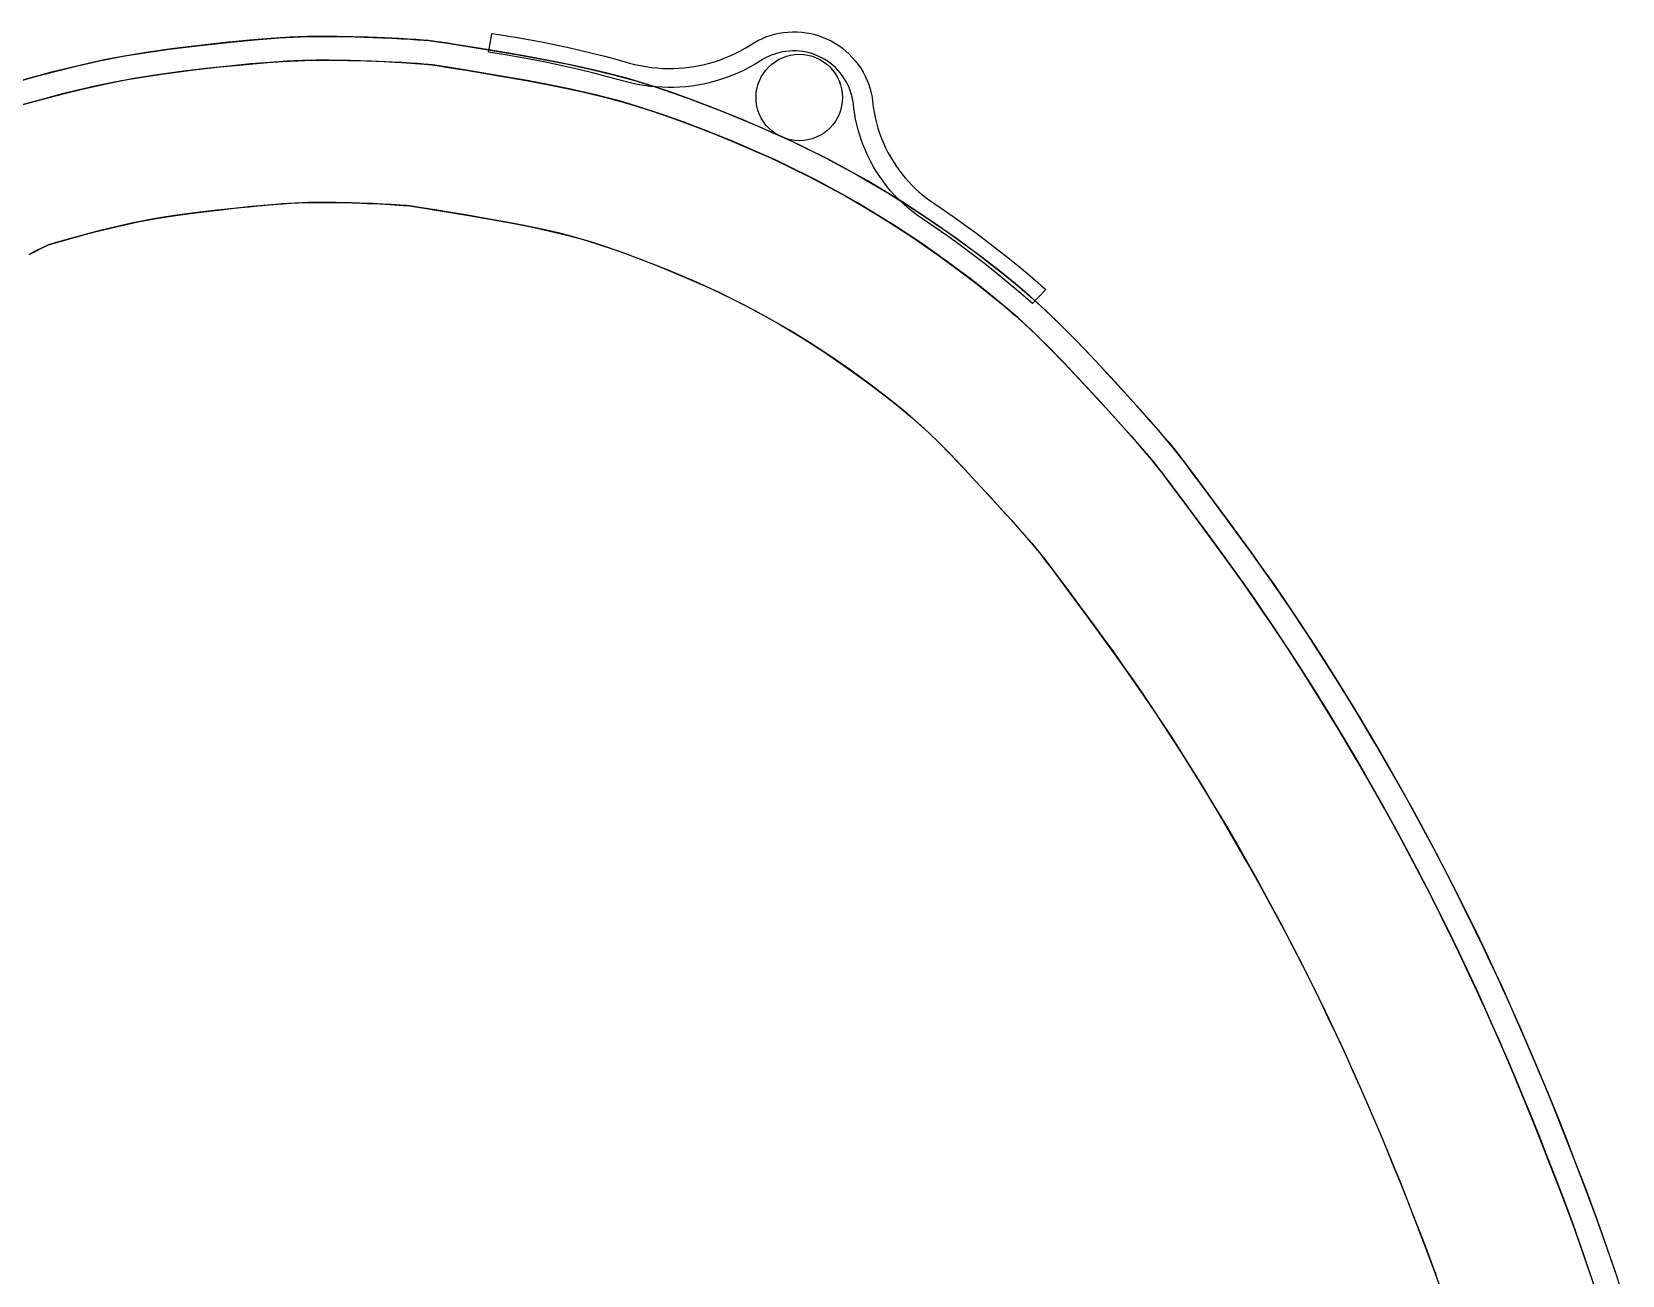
# Model space of a CAD drawing. Extents: x -120222 to -41942, y -19134 to 30932.
# Drawn here: x -98370.8 to -98032.4, y 5310.4 to 5574.9 of the extents above; entities that cross this region are included whole.
import ezdxf

# ---------------------------------------------------------------- set-up
doc = ezdxf.new("R2010")
doc.units = 0
doc.header["$LTSCALE"] = 150
doc.header["$MEASUREMENT"] = 0
doc.layers.get('0').update_dxf_attribs({"linetype": 'CONTINUOUS'})
doc.layers.add('_____', color=7, linetype='CONTINUOUS')

# ---------------------------------------------------------------- blocks, each defined once
blk = doc.blocks.new('____-462')
at = {"color": 1, "linetype": 'Continuous'}
for points in [[(-104708.73, 1021.89, 0), (-104708.34, 1024.12, 0), (-104708.04, 1025.88, 0)], [(-104708.04, 1025.88, 0), (-104706.61, 1025.66, 0), (-104705.19, 1025.44, 0), (-104704.08, 1025.26, 0), (-104702.96, 1025.07, 0)], [(-104653.03, 1023.41, 0), (-104652.25, 1023.9, 0), (-104651.43, 1024.35, 0), (-104650.57, 1024.76, 0), (-104649.69, 1025.13, 0), (-104648.77, 1025.45, 0), (-104647.86, 1025.71, 0), (-104646.92, 1025.92, 0), (-104645.97, 1026.08, 0), (-104645.01, 1026.18, 0), (-104644.03, 1026.23, 0), (-104643.05, 1026.22, 0), (-104642.07, 1026.15, 0), (-104641.11, 1026.03, 0), (-104640.16, 1025.86, 0), (-104639.25, 1025.63, 0), (-104638.35, 1025.36, 0), (-104637.49, 1025.05, 0), (-104636.65, 1024.69, 0), (-104635.82, 1024.28, 0), (-104635.01, 1023.81, 0), (-104634.21, 1023.3, 0), (-104633.43, 1022.74, 0), (-104632.68, 1022.13, 0), (-104631.98, 1021.48, 0), (-104631.31, 1020.8, 0), (-104630.68, 1020.07, 0), (-104630.09, 1019.3, 0), (-104629.53, 1018.49, 0), (-104629.03, 1017.65, 0), (-104628.57, 1016.79, 0), (-104628.17, 1015.9, 0), (-104627.82, 1015, 0), (-104627.54, 1014.11, 0), (-104627.3, 1013.2, 0), (-104627.12, 1012.3, 0), (-104626.98, 1011.4, 0)], [(-104810, 1015.34, 0), (-104805.17, 1016.69, 0), (-104800.76, 1017.87, 0), (-104796.22, 1018.98, 0), (-104791.52, 1020.03, 0), (-104786.53, 1021.02, 0), (-104781.94, 1021.79, 0), (-104776.67, 1022.54, 0), (-104770.72, 1023.27, 0), (-104764.3, 1023.97, 0), (-104758.45, 1024.53, 0), (-104753.3, 1024.92, 0), (-104748.85, 1025.15, 0), (-104745, 1025.24, 0), (-104741.17, 1025.24, 0), (-104737.27, 1025.18, 0), (-104733.3, 1025.05, 0), (-104729.34, 1024.87, 0), (-104727.27, 1024.76, 0), (-104725.43, 1024.65, 0), (-104723.84, 1024.55, 0), (-104722.49, 1024.45, 0), (-104721.37, 1024.35, 0), (-104720.5, 1024.26, 0), (-104719.49, 1024.12, 0), (-104717.91, 1023.88, 0), (-104715.25, 1023.46, 0), (-104711.76, 1022.89, 0), (-104707.46, 1022.17, 0), (-104702.33, 1021.3, 0), (-104697.08, 1020.36, 0), (-104692.16, 1019.4, 0), (-104686.78, 1018.23, 0), (-104681.87, 1017.04, 0), (-104677.41, 1015.81, 0), (-104673.02, 1014.44, 0), (-104666.31, 1012.12, 0), (-104659.07, 1009.36, 0), (-104651.38, 1006.19, 0), (-104643.93, 1002.83, 0), (-104636.86, 999.35, 0), (-104630.18, 995.74, 0), (-104623.76, 991.97, 0), (-104617.5, 988.02, 0), (-104611.42, 983.88, 0), (-104605.62, 979.68, 0), (-104602.12, 977.03, 0), (-104598.85, 974.46, 0), (-104595.82, 971.98, 0), (-104593.02, 969.57, 0), (-104590.11, 966.92, 0), (-104586.91, 963.82, 0), (-104583.37, 960.24, 0), (-104579.53, 956.2, 0), (-104575.4, 951.73, 0), (-104571.55, 947.49, 0), (-104568.33, 943.88, 0), (-104565.72, 940.92, 0), (-104564.11, 939.05, 0), (-104562.89, 937.57, 0), (-104561.9, 936.3, 0), (-104560.68, 934.72, 0), (-104559.21, 932.78, 0), (-104557.49, 930.48, 0), (-104555.51, 927.82, 0), (-104553.28, 924.81, 0), (-104550.85, 921.51, 0), (-104548.53, 918.35, 0), (-104546.39, 915.39, 0), (-104544.41, 912.63, 0), (-104541.63, 908.69, 0), (-104539.26, 905.23, 0), (-104537.05, 901.95, 0), (-104533.87, 897.15, 0), (-104530.88, 892.54, 0), (-104527.78, 887.61, 0), (-104524.45, 882.19, 0), (-104520.96, 876.37, 0), (-104517.47, 870.4, 0), (-104514, 864.29, 0), (-104510.64, 858.18, 0), (-104507.03, 851.45, 0), (-104503.65, 844.91, 0), (-104500.59, 838.83, 0), (-104497.87, 833.25, 0), (-104496.01, 829.36, 0), (-104494.41, 825.96, 0), (-104492.97, 822.82, 0), (-104491.29, 819.1, 0), (-104489.35, 814.71, 0), (-104487.19, 809.73, 0), (-104484.94, 804.41, 0), (-104482.6, 798.76, 0), (-104481.05, 794.95, 0), (-104479.34, 790.63, 0), (-104477.45, 785.76, 0), (-104475.37, 780.36, 0), (-104473.12, 774.42, 0)], [(-104473.12, 774.42, 0), (-104475.71, 781.23, 0), (-104478.05, 787.32, 0), (-104480.16, 792.7, 0), (-104482.02, 797.35, 0), (-104483.74, 801.54, 0), (-104485.93, 806.77, 0), (-104488.04, 811.7, 0), (-104490.04, 816.26, 0), (-104491.62, 819.84, 0), (-104493.02, 822.93, 0), (-104494.24, 825.59, 0), (-104495.55, 828.4, 0), (-104497.05, 831.55, 0), (-104498.74, 835.05, 0), (-104501.64, 840.94, 0), (-104504.89, 847.32, 0), (-104508.44, 854.11, 0), (-104512.19, 861.03, 0), (-104516.12, 868.03, 0), (-104520.09, 874.91, 0), (-104524.09, 881.6, 0), (-104527.83, 887.7, 0), (-104531.29, 893.17, 0), (-104534.66, 898.36, 0), (-104538.3, 903.81, 0), (-104540.02, 906.35, 0), (-104541.9, 909.07, 0), (-104544.02, 912.08, 0), (-104546.38, 915.38, 0), (-104548.98, 918.96, 0), (-104551.82, 922.84, 0), (-104554.66, 926.67, 0), (-104556.84, 929.61, 0), (-104558.74, 932.15, 0), (-104560.35, 934.29, 0), (-104561.69, 936.03, 0), (-104562.75, 937.4, 0), (-104564, 938.91, 0), (-104565.67, 940.86, 0), (-104567.77, 943.25, 0), (-104570.01, 945.77, 0), (-104572.6, 948.64, 0), (-104575.53, 951.86, 0), (-104578.62, 955.22, 0), (-104581.55, 958.34, 0), (-104584.31, 961.2, 0), (-104586.91, 963.82, 0), (-104590.38, 967.17, 0), (-104593.5, 970, 0), (-104596.6, 972.63, 0), (-104599.98, 975.36, 0), (-104603.64, 978.19, 0), (-104608.86, 982.05, 0), (-104614.45, 985.98, 0), (-104620.2, 989.76, 0), (-104628.14, 994.57, 0), (-104636.42, 999.12, 0), (-104645.28, 1003.46, 0), (-104654.75, 1007.61, 0), (-104660.19, 1009.8, 0), (-104665.36, 1011.77, 0), (-104670.26, 1013.52, 0), (-104674.89, 1015.04, 0), (-104679.3, 1016.35, 0), (-104684.06, 1017.59, 0), (-104689.3, 1018.8, 0), (-104693.75, 1019.72, 0), (-104698.49, 1020.62, 0), (-104703.53, 1021.51, 0), (-104708.23, 1022.3, 0), (-104712.19, 1022.96, 0), (-104715.42, 1023.49, 0), (-104717.91, 1023.88, 0), (-104719.53, 1024.13, 0), (-104720.56, 1024.27, 0), (-104721.48, 1024.36, 0), (-104722.67, 1024.46, 0), (-104724.11, 1024.56, 0), (-104725.82, 1024.67, 0), (-104727.78, 1024.78, 0), (-104730.89, 1024.94, 0), (-104734.27, 1025.09, 0), (-104737.6, 1025.19, 0), (-104740.87, 1025.24, 0), (-104744.16, 1025.24, 0), (-104747.4, 1025.2, 0), (-104750.96, 1025.06, 0), (-104755.03, 1024.8, 0), (-104759.61, 1024.42, 0), (-104764.71, 1023.93, 0), (-104770.23, 1023.33, 0), (-104776.23, 1022.6, 0), (-104781.56, 1021.85, 0), (-104786.2, 1021.08, 0), (-104790.19, 1020.31, 0), (-104793.94, 1019.5, 0), (-104797.58, 1018.65, 0), (-104801.74, 1017.61, 0), (-104805.85, 1016.5, 0), (-104810.39, 1015.23, 0)], [(-104702.96, 1025.07, 0), (-104700.22, 1024.59, 0), (-104697.48, 1024.07, 0), (-104694.75, 1023.52, 0), (-104692.02, 1022.94, 0), (-104689.3, 1022.32, 0), (-104686.64, 1021.69, 0), (-104683.99, 1021.02, 0), (-104681.34, 1020.32, 0), (-104678.7, 1019.59, 0)], [(-104678.7, 1019.59, 0), (-104677.57, 1019.3, 0), (-104676.43, 1019.05, 0), (-104675.26, 1018.83, 0), (-104674.08, 1018.66, 0), (-104672.9, 1018.54, 0), (-104671.7, 1018.46, 0), (-104670.49, 1018.42, 0), (-104669.38, 1018.43, 0), (-104668.27, 1018.47, 0), (-104667.16, 1018.56, 0), (-104666.06, 1018.68, 0), (-104664.95, 1018.84, 0), (-104663.86, 1019.04, 0), (-104662.77, 1019.28, 0), (-104661.7, 1019.56, 0), (-104660.63, 1019.87, 0), (-104659.58, 1020.22, 0), (-104658.55, 1020.6, 0), (-104657.53, 1021.02, 0), (-104656.36, 1021.55, 0), (-104655.22, 1022.13, 0), (-104654.11, 1022.75, 0), (-104653.03, 1023.41, 0)], [(-104631.09, 1010.94, 0), (-104631.2, 1011.64, 0), (-104631.34, 1012.33, 0), (-104631.52, 1013.03, 0), (-104631.75, 1013.72, 0), (-104632.01, 1014.4, 0), (-104632.32, 1015.06, 0), (-104632.66, 1015.7, 0), (-104633.03, 1016.33, 0), (-104633.44, 1016.93, 0), (-104633.9, 1017.52, 0), (-104634.39, 1018.08, 0), (-104634.91, 1018.61, 0), (-104635.45, 1019.1, 0), (-104636.02, 1019.56, 0), (-104636.6, 1019.98, 0), (-104637.19, 1020.36, 0), (-104637.8, 1020.7, 0), (-104638.42, 1021.01, 0), (-104639.06, 1021.28, 0), (-104639.73, 1021.53, 0), (-104640.42, 1021.73, 0), (-104641.13, 1021.9, 0), (-104641.85, 1022.03, 0), (-104642.56, 1022.12, 0), (-104643.29, 1022.17, 0), (-104644.02, 1022.17, 0), (-104644.75, 1022.14, 0), (-104645.49, 1022.06, 0), (-104646.22, 1021.94, 0), (-104646.94, 1021.77, 0), (-104647.65, 1021.57, 0), (-104648.34, 1021.32, 0), (-104649, 1021.05, 0), (-104649.63, 1020.74, 0), (-104650.25, 1020.4, 0), (-104650.83, 1020.04, 0)], [(-104807.56, 1010.81, 0), (-104802.95, 1012.09, 0), (-104798.65, 1013.22, 0), (-104795.87, 1013.89, 0), (-104793.01, 1014.55, 0), (-104790.09, 1015.19, 0), (-104787.08, 1015.8, 0), (-104783.72, 1016.41, 0), (-104779.91, 1017, 0), (-104775.66, 1017.59, 0), (-104770.97, 1018.18, 0), (-104765.87, 1018.75, 0), (-104761.01, 1019.24, 0), (-104756.67, 1019.62, 0), (-104752.78, 1019.9, 0), (-104749.33, 1020.09, 0), (-104746.3, 1020.18, 0), (-104742.51, 1020.2, 0), (-104738.64, 1020.16, 0), (-104734.69, 1020.05, 0), (-104730.69, 1019.88, 0), (-104727.16, 1019.69, 0), (-104724.35, 1019.52, 0), (-104722.26, 1019.36, 0), (-104721.47, 1019.28, 0), (-104720.76, 1019.19, 0), (-104719.68, 1019.04, 0), (-104718.17, 1018.8, 0), (-104716.23, 1018.49, 0), (-104713.86, 1018.11, 0), (-104710.53, 1017.55, 0), (-104706.6, 1016.89, 0), (-104702.13, 1016.13, 0), (-104697.76, 1015.34, 0), (-104691.86, 1014.16, 0), (-104686.47, 1012.95, 0), (-104681.6, 1011.71, 0), (-104677.15, 1010.42, 0), (-104672.53, 1008.92, 0), (-104667.62, 1007.18, 0), (-104662.43, 1005.21, 0), (-104656.95, 1003, 0), (-104648.34, 999.25, 0), (-104640.25, 995.34, 0), (-104632.67, 991.27, 0), (-104625.43, 986.99, 0), (-104618.41, 982.47, 0), (-104611.63, 977.73, 0), (-104605.43, 973.1, 0), (-104599.96, 968.74, 0), (-104597.39, 966.56, 0), (-104594.86, 964.31, 0), (-104592.09, 961.69, 0), (-104589.08, 958.7, 0), (-104585.81, 955.34, 0), (-104582.3, 951.61, 0), (-104579.4, 948.45, 0), (-104576.64, 945.43, 0), (-104574.2, 942.72, 0), (-104572.06, 940.32, 0), (-104570.23, 938.25, 0), (-104568.71, 936.49, 0), (-104567.5, 935.06, 0), (-104566.51, 933.83, 0), (-104565.48, 932.5, 0), (-104564.21, 930.83, 0), (-104562.71, 928.83, 0), (-104560.97, 926.5, 0), (-104558.74, 923.51, 0), (-104556.22, 920.1, 0), (-104553.67, 916.62, 0), (-104551.31, 913.38, 0), (-104549.14, 910.37, 0), (-104547.17, 907.59, 0), (-104545.39, 905.04, 0), (-104543.8, 902.72, 0), (-104540.27, 897.47, 0), (-104536.99, 892.47, 0), (-104533.82, 887.51, 0), (-104530.4, 882.01, 0), (-104526.74, 875.97, 0), (-104523.03, 869.68, 0), (-104519.35, 863.23, 0), (-104515.74, 856.74, 0), (-104512.3, 850.34, 0), (-104509.04, 844.08, 0), (-104506.06, 838.2, 0), (-104503.38, 832.76, 0), (-104501.52, 828.89, 0), (-104499.89, 825.46, 0), (-104498.49, 822.46, 0), (-104497.06, 819.31, 0), (-104495.39, 815.56, 0), (-104493.47, 811.2, 0)], [(-104477.99, 772.65, 0), (-104480.53, 779.34, 0), (-104482.84, 785.34, 0), (-104484.91, 790.63, 0), (-104486.75, 795.23, 0), (-104488.45, 799.36, 0), (-104490.6, 804.51, 0), (-104492.67, 809.37, 0), (-104494.65, 813.88, 0), (-104496.22, 817.43, 0), (-104497.6, 820.51, 0), (-104498.81, 823.14, 0), (-104500.07, 825.84, 0), (-104501.52, 828.89, 0), (-104503.14, 832.27, 0), (-104505.96, 838, 0), (-104509.11, 844.22, 0), (-104512.57, 850.86, 0), (-104516.24, 857.64, 0), (-104520.08, 864.53, 0), (-104523.99, 871.32, 0), (-104527.92, 877.93, 0), (-104531.64, 884.02, 0), (-104535.08, 889.51, 0), (-104538.37, 894.58, 0), (-104541.89, 899.89, 0), (-104543.84, 902.77, 0), (-104545.94, 905.83, 0), (-104548.36, 909.26, 0), (-104551.1, 913.09, 0), (-104554.17, 917.3, 0), (-104557.51, 921.84, 0), (-104560.07, 925.3, 0), (-104562.29, 928.27, 0), (-104564.16, 930.76, 0), (-104565.68, 932.75, 0), (-104566.63, 933.97, 0), (-104567.6, 935.17, 0), (-104568.9, 936.71, 0), (-104570.55, 938.61, 0), (-104572.95, 941.32, 0), (-104575.83, 944.52, 0), (-104579.19, 948.23, 0), (-104582.79, 952.14, 0), (-104586.18, 955.72, 0), (-104589.32, 958.95, 0), (-104592.89, 962.46, 0), (-104596.1, 965.43, 0), (-104599.11, 968.03, 0), (-104602.39, 970.72, 0), (-104605.96, 973.5, 0), (-104611.07, 977.31, 0), (-104616.6, 981.24, 0), (-104622.32, 985.03, 0), (-104630.2, 989.86, 0), (-104638.43, 994.41, 0), (-104647.25, 998.75, 0), (-104656.7, 1002.9, 0), (-104662.14, 1005.1, 0), (-104667.3, 1007.06, 0), (-104672.18, 1008.8, 0), (-104676.77, 1010.3, 0), (-104681.17, 1011.6, 0), (-104685.95, 1012.83, 0), (-104691.23, 1014.03, 0), (-104695.73, 1014.95, 0), (-104700.54, 1015.85, 0), (-104705.59, 1016.72, 0), (-104710.13, 1017.48, 0), (-104713.92, 1018.11, 0), (-104716.95, 1018.61, 0), (-104719.23, 1018.97, 0), (-104720.65, 1019.18, 0), (-104721.53, 1019.29, 0), (-104722.52, 1019.38, 0), (-104723.79, 1019.48, 0), (-104725.33, 1019.58, 0), (-104727.15, 1019.69, 0), (-104729.24, 1019.8, 0), (-104733.69, 1020.01, 0), (-104738.17, 1020.15, 0), (-104742.56, 1020.2, 0), (-104745.44, 1020.19, 0), (-104748.33, 1020.13, 0), (-104751.59, 1019.98, 0), (-104755.28, 1019.73, 0), (-104759.4, 1019.39, 0), (-104763.94, 1018.95, 0), (-104768.87, 1018.42, 0), (-104773.6, 1017.86, 0), (-104779.25, 1017.1, 0), (-104784.17, 1016.33, 0), (-104788.35, 1015.55, 0), (-104792.16, 1014.74, 0), (-104795.85, 1013.9, 0), (-104799.43, 1013.02, 0), (-104803.54, 1011.93, 0), (-104808, 1010.68, 0)], [(-104807.25, 1010.89, 0), (-104802.55, 1012.2, 0), (-104798.1, 1013.35, 0), (-104793.47, 1014.45, 0), (-104788.65, 1015.49, 0), (-104785.16, 1016.16, 0), (-104781.12, 1016.82, 0), (-104776.55, 1017.48, 0), (-104771.44, 1018.12, 0), (-104765.83, 1018.75, 0), (-104760.48, 1019.29, 0), (-104755.69, 1019.7, 0), (-104751.46, 1019.98, 0), (-104747.79, 1020.14, 0), (-104744.51, 1020.2, 0), (-104741.19, 1020.2, 0), (-104737.82, 1020.14, 0), (-104734.39, 1020.04, 0), (-104730.92, 1019.89, 0), (-104728.7, 1019.78, 0), (-104726.74, 1019.67, 0), (-104725.04, 1019.56, 0), (-104723.59, 1019.47, 0), (-104722.4, 1019.37, 0), (-104721.47, 1019.28, 0), (-104720.61, 1019.17, 0), (-104719.23, 1018.97, 0), (-104716.79, 1018.58, 0), (-104713.51, 1018.05, 0), (-104709.39, 1017.36, 0), (-104704.43, 1016.52, 0), (-104699.1, 1015.59, 0), (-104694.12, 1014.63, 0), (-104688.69, 1013.47, 0), (-104683.74, 1012.28, 0), (-104679.27, 1011.06, 0), (-104674.93, 1009.72, 0), (-104668.25, 1007.41, 0), (-104661.03, 1004.66, 0), (-104653.34, 1001.48, 0), (-104645.91, 998.12, 0), (-104638.87, 994.64, 0), (-104632.24, 991.03, 0), (-104625.85, 987.25, 0), (-104619.63, 983.29, 0), (-104613.59, 979.14, 0), (-104607.9, 974.97, 0), (-104603.82, 971.85, 0), (-104600.09, 968.85, 0), (-104596.71, 965.97, 0), (-104593.23, 962.79, 0), (-104589.32, 958.95, 0), (-104586.21, 955.75, 0), (-104582.87, 952.22, 0), (-104579.3, 948.35, 0), (-104575.96, 944.67, 0), (-104573.09, 941.47, 0), (-104570.68, 938.76, 0), (-104568.75, 936.54, 0), (-104567.39, 934.92, 0), (-104566.4, 933.68, 0), (-104565.3, 932.26, 0), (-104563.96, 930.49, 0), (-104562.36, 928.36, 0), (-104560.51, 925.89, 0), (-104557.96, 922.45, 0), (-104555.1, 918.57, 0), (-104552.38, 914.85, 0), (-104549.89, 911.41, 0), (-104547.65, 908.26, 0), (-104545.06, 904.56, 0), (-104542.81, 901.26, 0), (-104540.68, 898.08, 0), (-104537.18, 892.76, 0), (-104533.82, 887.51, 0), (-104530.2, 881.68, 0), (-104526.31, 875.25, 0), (-104522.38, 868.56, 0), (-104518.49, 861.71, 0), (-104514.72, 854.85, 0), (-104511.2, 848.24, 0), (-104507.91, 841.87, 0), (-104504.94, 835.95, 0), (-104502.3, 830.53, 0), (-104500.51, 826.78, 0), (-104498.97, 823.49, 0), (-104497.55, 820.4, 0), (-104495.89, 816.69, 0), (-104493.97, 812.34, 0), (-104491.84, 807.43, 0), (-104489.62, 802.19, 0), (-104487.32, 796.62, 0), (-104485.8, 792.86, 0), (-104484.11, 788.59, 0), (-104482.24, 783.8, 0), (-104480.2, 778.49, 0), (-104477.99, 772.65, 0)], [(-104477.99, 772.65, 0), (-104480.53, 779.34, 0), (-104482.84, 785.34, 0), (-104484.91, 790.63, 0), (-104486.75, 795.23, 0), (-104488.45, 799.36, 0), (-104490.6, 804.51, 0), (-104492.67, 809.37, 0), (-104494.65, 813.88, 0), (-104496.22, 817.43, 0), (-104497.6, 820.51, 0), (-104498.81, 823.14, 0), (-104500.07, 825.84, 0), (-104501.52, 828.89, 0), (-104503.14, 832.27, 0), (-104505.96, 838, 0), (-104509.11, 844.22, 0), (-104512.57, 850.86, 0), (-104516.24, 857.64, 0), (-104520.08, 864.53, 0), (-104523.99, 871.32, 0), (-104527.92, 877.93, 0), (-104531.64, 884.02, 0), (-104535.08, 889.51, 0), (-104538.37, 894.58, 0), (-104541.89, 899.89, 0), (-104543.84, 902.77, 0), (-104545.94, 905.83, 0), (-104548.36, 909.26, 0), (-104551.1, 913.09, 0), (-104554.17, 917.3, 0), (-104557.51, 921.84, 0), (-104560.07, 925.3, 0), (-104562.29, 928.27, 0), (-104564.16, 930.76, 0), (-104565.68, 932.75, 0), (-104566.63, 933.97, 0), (-104567.6, 935.17, 0), (-104568.9, 936.71, 0), (-104570.55, 938.61, 0), (-104572.95, 941.32, 0), (-104575.83, 944.52, 0), (-104579.19, 948.23, 0), (-104582.79, 952.14, 0), (-104586.18, 955.72, 0), (-104589.32, 958.95, 0), (-104592.89, 962.46, 0), (-104596.1, 965.43, 0), (-104599.11, 968.03, 0), (-104602.39, 970.72, 0), (-104605.96, 973.5, 0), (-104611.07, 977.31, 0), (-104616.6, 981.24, 0), (-104622.32, 985.03, 0), (-104630.2, 989.86, 0), (-104638.43, 994.41, 0), (-104647.25, 998.75, 0), (-104656.7, 1002.9, 0), (-104662.14, 1005.1, 0), (-104667.3, 1007.06, 0), (-104672.18, 1008.8, 0), (-104676.77, 1010.3, 0), (-104681.17, 1011.6, 0), (-104685.95, 1012.83, 0), (-104691.23, 1014.03, 0), (-104695.73, 1014.95, 0), (-104700.54, 1015.85, 0), (-104705.59, 1016.72, 0), (-104710.13, 1017.48, 0), (-104713.92, 1018.11, 0), (-104716.95, 1018.61, 0), (-104719.23, 1018.97, 0), (-104720.65, 1019.18, 0), (-104721.53, 1019.29, 0), (-104722.52, 1019.38, 0), (-104723.79, 1019.48, 0), (-104725.33, 1019.58, 0), (-104727.15, 1019.69, 0), (-104729.24, 1019.8, 0), (-104733.69, 1020.01, 0), (-104738.17, 1020.15, 0), (-104742.56, 1020.2, 0), (-104745.44, 1020.19, 0), (-104748.33, 1020.13, 0), (-104751.59, 1019.98, 0), (-104755.28, 1019.73, 0), (-104759.4, 1019.39, 0), (-104763.94, 1018.95, 0), (-104768.87, 1018.42, 0), (-104773.6, 1017.86, 0), (-104779.25, 1017.1, 0), (-104784.17, 1016.33, 0), (-104788.35, 1015.55, 0), (-104792.16, 1014.74, 0), (-104795.85, 1013.9, 0), (-104799.43, 1013.02, 0), (-104803.54, 1011.93, 0), (-104808, 1010.68, 0)], [(-104679.92, 1015.72, 0), (-104683.1, 1016.59, 0), (-104686.3, 1017.42, 0), (-104689.51, 1018.2, 0), (-104692.73, 1018.94, 0), (-104695.96, 1019.63, 0), (-104699.14, 1020.26, 0), (-104702.33, 1020.85, 0), (-104705.53, 1021.39, 0), (-104708.73, 1021.89, 0)], [(-104650.83, 1020.04, 0), (-104651.96, 1019.35, 0), (-104653.12, 1018.69, 0), (-104654.31, 1018.08, 0), (-104655.53, 1017.51, 0), (-104656.78, 1016.98, 0), (-104658.05, 1016.5, 0), (-104659.35, 1016.06, 0), (-104660.55, 1015.7, 0), (-104661.77, 1015.39, 0), (-104663, 1015.11, 0), (-104664.24, 1014.88, 0), (-104665.49, 1014.69, 0), (-104666.74, 1014.55, 0), (-104668, 1014.45, 0), (-104669.26, 1014.4, 0), (-104670.52, 1014.39, 0), (-104671.77, 1014.42, 0), (-104673.02, 1014.49, 0), (-104674.25, 1014.61, 0), (-104675.7, 1014.8, 0), (-104677.13, 1015.05, 0), (-104678.54, 1015.36, 0), (-104679.92, 1015.72, 0)], [(-104616.35, 986.42, 0), (-104617.41, 987.15, 0), (-104618.45, 987.93, 0), (-104619.46, 988.76, 0), (-104620.45, 989.63, 0), (-104621.4, 990.54, 0), (-104622.33, 991.5, 0), (-104623.22, 992.49, 0), (-104624, 993.44, 0), (-104624.75, 994.42, 0), (-104625.46, 995.42, 0), (-104626.14, 996.45, 0), (-104626.77, 997.51, 0), (-104627.37, 998.59, 0), (-104627.93, 999.69, 0), (-104628.44, 1000.81, 0), (-104628.92, 1001.94, 0), (-104629.35, 1003.09, 0), (-104629.73, 1004.24, 0), (-104630.07, 1005.41, 0), (-104630.36, 1006.51, 0), (-104630.6, 1007.62, 0), (-104630.8, 1008.73, 0), (-104630.97, 1009.84, 0), (-104631.09, 1010.94, 0)], [(-104626.98, 1011.4, 0), (-104626.85, 1010.27, 0), (-104626.67, 1009.14, 0), (-104626.45, 1008.01, 0), (-104626.18, 1006.88, 0), (-104625.86, 1005.76, 0), (-104625.5, 1004.64, 0), (-104625.09, 1003.54, 0), (-104624.68, 1002.54, 0), (-104624.23, 1001.55, 0), (-104623.74, 1000.58, 0), (-104623.21, 999.62, 0), (-104622.65, 998.69, 0), (-104622.06, 997.78, 0), (-104621.43, 996.89, 0), (-104620.78, 996.02, 0), (-104620.09, 995.19, 0), (-104619.37, 994.38, 0), (-104618.63, 993.6, 0), (-104617.86, 992.85, 0), (-104617.12, 992.17, 0), (-104616.36, 991.53, 0), (-104615.58, 990.91, 0), (-104614.78, 990.32, 0), (-104613.98, 989.77, 0)], [(-104725.54, 989.21, 0), (-104726.08, 989.25, 0), (-104726.74, 989.3, 0), (-104727.52, 989.36, 0), (-104728.41, 989.41, 0), (-104729.42, 989.47, 0), (-104730.3, 989.52, 0), (-104731.24, 989.57, 0), (-104732.26, 989.62, 0), (-104733.36, 989.68, 0), (-104734.5, 989.73, 0), (-104737.87, 989.85, 0), (-104741.16, 989.92, 0), (-104744.37, 989.94, 0), (-104745.7, 989.92, 0), (-104747.02, 989.9, 0), (-104748.42, 989.86, 0), (-104749.96, 989.79, 0), (-104751.26, 989.71, 0), (-104752.66, 989.62, 0), (-104754.14, 989.51, 0), (-104755.71, 989.38, 0), (-104757.39, 989.23, 0), (-104759.17, 989.06, 0), (-104761.04, 988.88, 0), (-104763, 988.67, 0), (-104765.05, 988.45, 0), (-104767.05, 988.22, 0), (-104768.97, 988, 0), (-104771.29, 987.71, 0), (-104773.46, 987.42, 0), (-104775.49, 987.14, 0), (-104777.38, 986.85, 0), (-104779.12, 986.57, 0), (-104780.73, 986.29, 0), (-104782.19, 986.01, 0), (-104784.69, 985.49, 0), (-104787.13, 984.95, 0), (-104789.51, 984.4, 0), (-104791.57, 983.89, 0), (-104793.59, 983.37, 0), (-104795.58, 982.83, 0), (-104797.69, 982.25, 0), (-104799.95, 981.61, 0), (-104802.34, 980.93, 0)], [(-104802.34, 980.93, 0), (-104800.16, 981.55, 0), (-104798.1, 982.13, 0), (-104796.16, 982.67, 0), (-104794.33, 983.17, 0), (-104792.52, 983.65, 0), (-104790.67, 984.12, 0), (-104789.18, 984.47, 0), (-104787.67, 984.83, 0), (-104786.14, 985.17, 0), (-104784.58, 985.51, 0), (-104782.99, 985.85, 0), (-104781.35, 986.17, 0), (-104779.8, 986.45, 0), (-104778.11, 986.74, 0), (-104776.28, 987.02, 0), (-104774.31, 987.31, 0), (-104772.2, 987.59, 0), (-104769.94, 987.88, 0), (-104767.54, 988.17, 0), (-104765.56, 988.39, 0), (-104763.51, 988.62, 0), (-104761.53, 988.83, 0), (-104759.64, 989.02, 0), (-104757.83, 989.19, 0), (-104756.12, 989.34, 0), (-104754.5, 989.48, 0), (-104752.57, 989.63, 0), (-104750.78, 989.74, 0), (-104749.14, 989.83, 0), (-104747.65, 989.89, 0), (-104746.29, 989.92, 0), (-104744.94, 989.93, 0), (-104743.57, 989.94, 0), (-104739.75, 989.9, 0), (-104735.83, 989.79, 0), (-104734.5, 989.73, 0), (-104733.16, 989.67, 0), (-104731.91, 989.6, 0), (-104730.75, 989.54, 0), (-104729.69, 989.49, 0), (-104728.73, 989.43, 0), (-104727.73, 989.37, 0), (-104726.86, 989.31, 0), (-104726.13, 989.26, 0), (-104725.54, 989.21, 0)], [(-104507.18, 762.02, 0), (-104509.33, 767.68, 0), (-104511.31, 772.82, 0), (-104513.1, 777.44, 0), (-104514.73, 781.53, 0), (-104516.18, 785.12, 0), (-104517.57, 788.5, 0), (-104518.93, 791.75, 0), (-104520.26, 794.88, 0), (-104521.88, 798.63, 0), (-104523.4, 802.09, 0), (-104524.76, 805.16, 0), (-104525.96, 807.83, 0), (-104527.01, 810.11, 0), (-104528.42, 813.13, 0), (-104530.08, 816.62, 0), (-104531.99, 820.57, 0), (-104534.12, 824.88, 0), (-104536.45, 829.48, 0), (-104538.99, 834.37, 0), (-104541.66, 839.39, 0), (-104544.44, 844.48, 0), (-104547.32, 849.63, 0), (-104550.24, 854.71, 0), (-104553.16, 859.68, 0), (-104556.08, 864.51, 0), (-104558.84, 868.99, 0), (-104561.41, 873.08, 0), (-104563.93, 876.99, 0), (-104566.59, 881.03, 0), (-104569.43, 885.25, 0), (-104571.23, 887.87, 0), (-104573.29, 890.81, 0), (-104575.63, 894.1, 0), (-104578.26, 897.73, 0), (-104580.34, 900.58, 0), (-104582.54, 903.55, 0), (-104584.56, 906.29, 0), (-104586.36, 908.71, 0), (-104587.94, 910.81, 0), (-104589.01, 912.25, 0), (-104589.95, 913.48, 0), (-104590.75, 914.52, 0), (-104591.41, 915.36, 0), (-104592.17, 916.3, 0), (-104593.25, 917.55, 0), (-104594.63, 919.13, 0), (-104596.31, 921.03, 0), (-104598.3, 923.24, 0), (-104600.6, 925.78, 0), (-104603.15, 928.58, 0), (-104605.77, 931.42, 0), (-104608.22, 934.03, 0), (-104610.51, 936.41, 0), (-104612.91, 938.83, 0), (-104615.1, 940.95, 0), (-104617.07, 942.78, 0), (-104618.9, 944.37, 0), (-104620.86, 946, 0), (-104622.96, 947.69, 0), (-104625.2, 949.44, 0), (-104627.6, 951.25, 0), (-104631.66, 954.22, 0), (-104635.98, 957.22, 0), (-104640.4, 960.11, 0), (-104644.92, 962.89, 0), (-104649.64, 965.61, 0), (-104654.57, 968.24, 0), (-104659.78, 970.81, 0), (-104665.28, 973.31, 0), (-104671.03, 975.73, 0), (-104675.39, 977.46, 0), (-104679.5, 979.01, 0), (-104683.36, 980.37, 0), (-104686.96, 981.54, 0), (-104690.42, 982.54, 0), (-104693.57, 983.36, 0), (-104697.04, 984.16, 0), (-104700.82, 984.96, 0), (-104704.91, 985.75, 0), (-104709.32, 986.54, 0), (-104713.65, 987.27, 0), (-104717.15, 987.86, 0), (-104720.09, 988.34, 0), (-104722.47, 988.73, 0), (-104724.29, 989.02, 0), (-104725.54, 989.21, 0)], [(-104725.54, 989.21, 0), (-104724.25, 989.01, 0), (-104722.36, 988.71, 0), (-104719.87, 988.31, 0), (-104716.79, 987.8, 0), (-104712.92, 987.15, 0), (-104708.44, 986.39, 0), (-104704.04, 985.59, 0), (-104699.67, 984.73, 0), (-104695.67, 983.85, 0), (-104692.05, 982.97, 0), (-104688.79, 982.09, 0), (-104685.65, 981.12, 0), (-104681.35, 979.67, 0), (-104676.71, 977.97, 0), (-104671.74, 976.02, 0), (-104666.51, 973.84, 0), (-104661.45, 971.59, 0), (-104656.62, 969.28, 0), (-104652.02, 966.91, 0), (-104646.94, 964.08, 0), (-104642.01, 961.12, 0), (-104637.2, 958.04, 0), (-104632.52, 954.83, 0), (-104628.08, 951.6, 0), (-104624.05, 948.55, 0), (-104621.19, 946.27, 0), (-104618.59, 944.1, 0), (-104616.11, 941.9, 0), (-104613.28, 939.2, 0), (-104610.09, 935.97, 0), (-104606.51, 932.22, 0), (-104604.14, 929.66, 0), (-104601.7, 926.99, 0), (-104599.48, 924.55, 0), (-104597.51, 922.37, 0), (-104595.8, 920.45, 0), (-104594.33, 918.8, 0), (-104593.12, 917.41, 0), (-104592.23, 916.37, 0), (-104591.56, 915.55, 0), (-104591.03, 914.88, 0), (-104590.42, 914.09, 0), (-104589.71, 913.17, 0), (-104588.91, 912.11, 0), (-104587.24, 909.88, 0), (-104585.26, 907.22, 0), (-104582.96, 904.13, 0), (-104580.41, 900.67, 0), (-104577.99, 897.36, 0), (-104575.76, 894.29, 0), (-104573.37, 890.93, 0), (-104571.26, 887.93, 0), (-104569.43, 885.26, 0), (-104567.71, 882.7, 0), (-104566.05, 880.21, 0), (-104563.97, 877.06, 0), (-104561.99, 874, 0), (-104559.97, 870.8, 0), (-104557.29, 866.49, 0), (-104554.43, 861.8, 0), (-104551.5, 856.88, 0), (-104548.58, 851.85, 0), (-104545.68, 846.72, 0), (-104542.85, 841.6, 0), (-104540.14, 836.55, 0), (-104537.75, 831.99, 0), (-104535.5, 827.62, 0), (-104533.43, 823.5, 0), (-104531.53, 819.63, 0), (-104529.82, 816.09, 0), (-104528.33, 812.94, 0), (-104527.34, 810.83, 0), (-104526.45, 808.89, 0), (-104525.47, 806.73, 0), (-104524.36, 804.26, 0), (-104523.14, 801.49, 0), (-104521.79, 798.41, 0), (-104520.37, 795.13, 0), (-104518.91, 791.69, 0), (-104517.56, 788.47, 0), (-104516.18, 785.12, 0), (-104514.74, 781.57, 0), (-104513.14, 777.53, 0), (-104511.37, 772.98, 0), (-104509.42, 767.92, 0), (-104507.31, 762.34, 0)], [(-104613.98, 989.77, 0), (-104611.66, 988.19, 0), (-104609.36, 986.59, 0), (-104607.08, 984.96, 0), (-104604.82, 983.3, 0), (-104602.58, 981.62, 0), (-104600.4, 979.93, 0), (-104598.24, 978.22, 0), (-104596.11, 976.49, 0), (-104593.99, 974.73, 0)], [(-104592.96, 968.4, 0), (-104595.46, 970.57, 0), (-104597.99, 972.71, 0), (-104600.55, 974.8, 0), (-104603.14, 976.86, 0), (-104605.76, 978.88, 0), (-104608.37, 980.83, 0), (-104611, 982.73, 0), (-104613.66, 984.6, 0), (-104616.35, 986.42, 0)], [(-104802.34, 980.93, 0), (-104803.74, 980.27, 0), (-104805.04, 979.63, 0), (-104806.25, 978.99, 0)], [(-104806.52, 978.84, 0), (-104805.24, 979.52, 0), (-104803.85, 980.22, 0), (-104802.34, 980.93, 0)], [(-104593.99, 974.73, 0), (-104593.98, 974.72, 0), (-104593.97, 974.71, 0)], [(-104593.97, 974.71, 0), (-104592.9, 973.8, 0), (-104591.83, 972.88, 0), (-104591, 972.15, 0), (-104590.16, 971.42, 0)], [(-104590.16, 971.42, 0), (-104591.73, 969.73, 0), (-104592.96, 968.4, 0)], [(-104493.47, 811.2, 0), (-104492.48, 808.93, 0), (-104491.48, 806.59, 0), (-104490.45, 804.17, 0), (-104489.41, 801.69, 0), (-104488.94, 800.56, 0), (-104488.46, 799.41, 0), (-104487.98, 798.24, 0), (-104487.5, 797.06, 0), (-104487.01, 795.87, 0), (-104486.52, 794.66, 0), (-104486.01, 793.38, 0), (-104485.38, 791.83, 0), (-104484.74, 790.19, 0), (-104484.06, 788.48, 0), (-104483.36, 786.69, 0), (-104482.64, 784.82, 0), (-104481.88, 782.87, 0), (-104481.15, 780.97, 0), (-104480.39, 778.99, 0), (-104479.61, 776.95, 0), (-104478.81, 774.83, 0), (-104477.99, 772.65, 0)], [(-104477.99, 772.65, 0), (-104475.63, 765.89, 0), (-104473.54, 759.81, 0)], [(-104474.08, 761.37, 0), (-104475.93, 766.75, 0), (-104477.99, 772.65, 0)], [(-104477.99, 772.65, 0), (-104475.63, 765.89, 0), (-104473.54, 759.81, 0)], [(-104477.99, 772.65, 0), (-104475.63, 765.89, 0), (-104473.54, 759.81, 0)], [(-104473.12, 774.42, 0), (-104470.72, 767.54, 0), (-104468.6, 761.36, 0)], [(-104467.47, 758, 0), (-104469.14, 762.95, 0), (-104471.03, 768.42, 0), (-104473.12, 774.42, 0)], [(-104505.21, 756.36, 0), (-104507.18, 762.02, 0)], [(-104507.3, 762.34, 0), (-104507.23, 762.16, 0), (-104507.18, 762.02, 0)], [(-104507.18, 762.02, 0), (-104507.12, 761.84, 0), (-104507.06, 761.7, 0)]]:
    blk.add_polyline3d(points, dxfattribs=at)
blk.add_circle((-104642.61, 1012.25), 9.19, dxfattribs=at)

msp = doc.modelspace()

# ---------------------------------------------------------------- block references
at = {"layer": '_____', "color": 0}
msp.add_blockref('____-462', (6435.10495, 4548.69799), dxfattribs=at)

doc.saveas('drawing.dxf')
